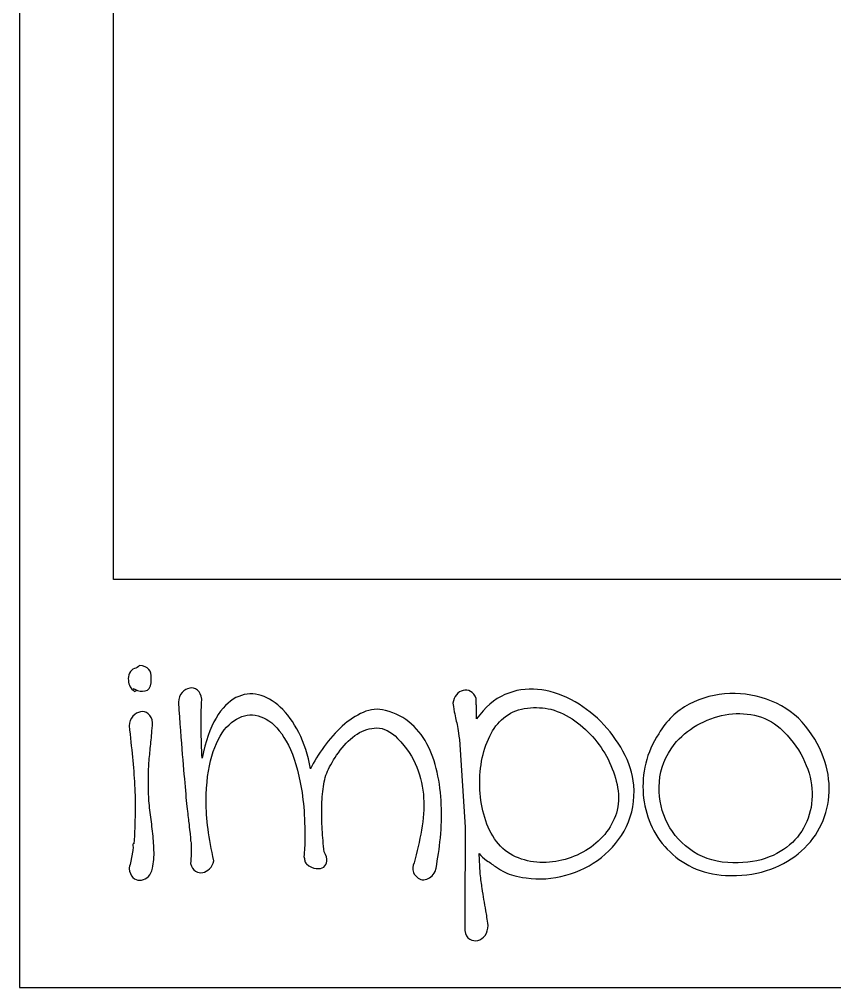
# Model space of a CAD drawing. Header units: centimetres. Extents: x -6.3 to 7.8, y -8 to 9.
# Drawn here: x -6.34 to 0.81, y -8.01 to 0.48 of the extents above; entities that cross this region are included whole.
import ezdxf

# ---------------------------------------------------------------- set-up
doc = ezdxf.new("R2010")
doc.units = ezdxf.units.CM
doc.header["$MEASUREMENT"] = 0
doc.layers.add('Camada 1', color=7, linetype='Continuous')

msp = doc.modelspace()

# ---------------------------------------------------------------- linework, layer by layer
at = {"layer": 'Camada 1'}
for points in [[(7.81831, -8.00632), (7.81831, -8.00632), (-6.34095, -8.00632), (-6.34095, -8.00632), (-6.34095, -8.00632), (-6.34095, -8.00632), (-6.34095, 8.96543), (-6.34095, 8.96543), (-6.34095, 8.96543), (-6.34095, 8.96543), (7.81831, 8.96543), (7.81831, 8.96543), (7.81831, 8.96543), (7.81831, 8.96543), (7.81831, -8.00632), (7.81831, -8.00632)], [(-5.51667, -4.43013), (-5.51667, -4.43013), (6.99392, -4.43013), (6.99392, -4.43013), (6.99392, -4.43013), (6.99392, -4.43013), (6.99392, 8.08043), (6.99392, 8.08043), (6.99392, 8.08043), (6.99392, 8.08043), (-5.51667, 8.08043), (-5.51667, 8.08043), (-5.51667, 8.08043), (-5.51667, 8.08043), (-5.51667, -4.43013), (-5.51667, -4.43013)]]:
    msp.add_open_spline(points, degree=3, knots=[0, 0, 0, 0, 0.2, 0.2, 0.2, 0.2, 0.4, 0.4, 0.4, 0.4, 0.6, 0.6, 0.6, 0.6, 1, 1, 1, 1], dxfattribs=at)
at = {"layer": 'Camada 1', "color": 7}
for points, knots in [([(-5.28675, -5.18313), (-5.24899, -5.18525), (-5.22177, -5.19681), (-5.20497, -5.21776), (-5.20497, -5.21776), (-5.1882, -5.23874), (-5.1819, -5.26287), (-5.18611, -5.2901), (-5.18611, -5.2901), (-5.18405, -5.29637), (-5.18349, -5.30375), (-5.18452, -5.31211), (-5.18452, -5.31211), (-5.1856, -5.3205), (-5.18611, -5.32785), (-5.18611, -5.33412), (-5.18611, -5.33412), (-5.19034, -5.37611), (-5.20762, -5.40019), (-5.23799, -5.40646), (-5.23799, -5.40646), (-5.26842, -5.41276), (-5.29832, -5.40754), (-5.32766, -5.39074), (-5.32766, -5.39074), (-5.32766, -5.39074), (-5.34338, -5.38444), (-5.34338, -5.38444), (-5.34338, -5.38444), (-5.3392, -5.38867), (-5.33396, -5.39127), (-5.32766, -5.3923), (-5.32766, -5.3923), (-5.32136, -5.39338), (-5.31718, -5.39704), (-5.31507, -5.40331), (-5.31507, -5.40331), (-5.31507, -5.40331), (-5.33079, -5.40961), (-5.33079, -5.40961), (-5.33079, -5.40961), (-5.36648, -5.38656), (-5.38426, -5.35508), (-5.38426, -5.31526), (-5.38426, -5.31526), (-5.38849, -5.29219), (-5.38534, -5.27017), (-5.37481, -5.24919), (-5.37481, -5.24919), (-5.36433, -5.22826), (-5.35018, -5.21514), (-5.33234, -5.20987), (-5.33234, -5.20987), (-5.31458, -5.2047), (-5.29934, -5.19573), (-5.28675, -5.18313)], [0, 0, 0, 0, 0.0666667, 0.0666667, 0.0666667, 0.0666667, 0.1333333, 0.1333333, 0.1333333, 0.1333333, 0.2, 0.2, 0.2, 0.2, 0.2666667, 0.2666667, 0.2666667, 0.2666667, 0.3333333, 0.3333333, 0.3333333, 0.3333333, 0.4, 0.4, 0.4, 0.4, 0.4666667, 0.4666667, 0.4666667, 0.4666667, 0.5333333, 0.5333333, 0.5333333, 0.5333333, 0.6, 0.6, 0.6, 0.6, 0.6666667, 0.6666667, 0.6666667, 0.6666667, 0.7333333, 0.7333333, 0.7333333, 0.7333333, 0.8, 0.8, 0.8, 0.8, 0.8666667, 0.8666667, 0.8666667, 0.8666667, 1, 1, 1, 1]), ([(-3.63212, -6.09227), (-3.6531, -6.1363), (-3.66781, -6.18718), (-3.67617, -6.24483), (-3.67617, -6.24483), (-3.68458, -6.30256), (-3.68929, -6.36281), (-3.69033, -6.42573), (-3.69033, -6.42573), (-3.69141, -6.48865), (-3.68983, -6.55313), (-3.68562, -6.61919), (-3.68562, -6.61919), (-3.68144, -6.68526), (-3.67617, -6.75082), (-3.66988, -6.8158), (-3.66988, -6.8158), (-3.65102, -6.84726), (-3.64265, -6.87454), (-3.64472, -6.89761), (-3.64472, -6.89761), (-3.64684, -6.92071), (-3.65628, -6.93799), (-3.67303, -6.94949), (-3.67303, -6.94949), (-3.68983, -6.96105), (-3.71184, -6.96523), (-3.7391, -6.96208), (-3.7391, -6.96208), (-3.76638, -6.95896), (-3.79469, -6.94589), (-3.82403, -6.92279), (-3.82403, -6.92279), (-3.83453, -6.91231), (-3.83977, -6.90183), (-3.83977, -6.89133), (-3.83977, -6.89133), (-3.83977, -6.88085), (-3.84189, -6.86932), (-3.84607, -6.85672), (-3.84607, -6.85672), (-3.84607, -6.84413), (-3.84504, -6.83579), (-3.84292, -6.83156), (-3.84292, -6.83156), (-3.83244, -6.61349), (-3.84086, -6.42529), (-3.86808, -6.26691), (-3.86808, -6.26691), (-3.89536, -6.10858), (-3.93364, -5.98015), (-3.98291, -5.88157), (-3.98291, -5.88157), (-4.0322, -5.78301), (-4.08882, -5.71224), (-4.15277, -5.66924), (-4.15277, -5.66924), (-4.21677, -5.62627), (-4.2807, -5.60947), (-4.34465, -5.61892), (-4.34465, -5.61892), (-4.40865, -5.62834), (-4.46842, -5.6635), (-4.52396, -5.7243), (-4.52396, -5.7243), (-4.57955, -5.78515), (-4.62305, -5.86953), (-4.65451, -5.97751), (-4.65451, -5.97751), (-4.68597, -6.08554), (-4.70224, -6.21659), (-4.70327, -6.37071), (-4.70327, -6.37071), (-4.70435, -6.52486), (-4.68179, -6.69945), (-4.63564, -6.89448), (-4.63564, -6.89448), (-4.64194, -6.92385), (-4.6545, -6.94748), (-4.6734, -6.96526), (-4.6734, -6.96526), (-4.69226, -6.98312), (-4.71221, -6.99413), (-4.73317, -6.99831), (-4.73317, -6.99831), (-4.75415, -7.00252), (-4.77513, -6.99831), (-4.79609, -6.98572), (-4.79609, -6.98572), (-4.81707, -6.97313), (-4.83178, -6.95109), (-4.84014, -6.91965), (-4.84014, -6.91965), (-4.83808, -6.89031), (-4.83649, -6.86044), (-4.83543, -6.82998), (-4.83543, -6.82998), (-4.8344, -6.79963), (-4.83384, -6.76865), (-4.83384, -6.73719), (-4.83384, -6.73719), (-4.83807, -6.72883), (-4.84014, -6.72253), (-4.84014, -6.7183), (-4.84014, -6.7183), (-4.84014, -6.70153), (-4.84122, -6.68528), (-4.84329, -6.66954), (-4.84329, -6.66954), (-4.84541, -6.6538), (-4.84803, -6.63075), (-4.85115, -6.60035), (-4.85115, -6.60035), (-4.8543, -6.56998), (-4.85901, -6.5301), (-4.86531, -6.48078), (-4.86531, -6.48078), (-4.87161, -6.43154), (-4.87843, -6.36442), (-4.88574, -6.27948), (-4.88574, -6.27948), (-4.89312, -6.19455), (-4.90201, -6.08917), (-4.91249, -5.96333), (-4.91249, -5.96333), (-4.92299, -5.83749), (-4.93453, -5.68446), (-4.9471, -5.50407), (-4.9471, -5.50407), (-4.94504, -5.47055), (-4.93403, -5.44274), (-4.91405, -5.42073), (-4.91405, -5.42073), (-4.89415, -5.39872), (-4.87214, -5.38565), (-4.84798, -5.38141), (-4.84798, -5.38141), (-4.82388, -5.37726), (-4.80133, -5.383), (-4.78035, -5.39871), (-4.78035, -5.39871), (-4.75939, -5.41445), (-4.74683, -5.44115), (-4.74259, -5.47891), (-4.74259, -5.47891), (-4.74682, -5.56699), (-4.74838, -5.65351), (-4.7473, -5.73844), (-4.7473, -5.73844), (-4.74627, -5.8234), (-4.74365, -5.90886), (-4.73944, -5.99482), (-4.73944, -5.99482), (-4.7101, -5.84803), (-4.66919, -5.73111), (-4.61675, -5.64406), (-4.61675, -5.64406), (-4.56436, -5.55706), (-4.50615, -5.4973), (-4.44215, -5.46478), (-4.44215, -5.46478), (-4.3782, -5.43226), (-4.31269, -5.42388), (-4.24554, -5.43962), (-4.24554, -5.43962), (-4.17844, -5.45534), (-4.11449, -5.4915), (-4.05366, -5.54815), (-4.05366, -5.54815), (-3.99286, -5.60477), (-3.93886, -5.67922), (-3.89166, -5.77148), (-3.89166, -5.77148), (-3.84448, -5.86377), (-3.81041, -5.96965), (-3.78942, -6.08919), (-3.78942, -6.08919), (-3.75796, -6.02627), (-3.71814, -5.96129), (-3.66988, -5.89417), (-3.66988, -5.89417), (-3.62167, -5.82707), (-3.56873, -5.7673), (-3.51102, -5.71486), (-3.51102, -5.71486), (-3.45337, -5.66247), (-3.39201, -5.62207), (-3.327, -5.59376), (-3.327, -5.59376), (-3.26202, -5.56545), (-3.19698, -5.55971), (-3.13195, -5.57648), (-3.13195, -5.57648), (-3.04181, -5.59958), (-2.96577, -5.63937), (-2.90388, -5.69602), (-2.90388, -5.69602), (-2.84205, -5.75264), (-2.7922, -5.81979), (-2.75447, -5.89734), (-2.75447, -5.89734), (-2.71671, -5.97494), (-2.68896, -6.0604), (-2.67113, -6.15369), (-2.67113, -6.15369), (-2.65332, -6.24701), (-2.64335, -6.34244), (-2.64126, -6.43994), (-2.64126, -6.43994), (-2.6392, -6.53747), (-2.64338, -6.6334), (-2.65383, -6.72775), (-2.65383, -6.72775), (-2.66436, -6.82213), (-2.67799, -6.90917), (-2.69473, -6.98884), (-2.69473, -6.98884), (-2.71783, -7.02866), (-2.74717, -7.05223), (-2.78281, -7.05964), (-2.78281, -7.05964), (-2.8185, -7.06694), (-2.85099, -7.05067), (-2.88034, -7.01085), (-2.88034, -7.01085), (-2.88034, -7.01085), (-2.8866, -6.99823), (-2.8866, -6.99823), (-2.8866, -6.99823), (-2.8971, -6.96677), (-2.89499, -6.93843), (-2.8803, -6.91327), (-2.8803, -6.91327), (-2.85514, -6.81683), (-2.83365, -6.72089), (-2.81579, -6.62546), (-2.81579, -6.62546), (-2.79801, -6.53005), (-2.79171, -6.43623), (-2.79693, -6.34389), (-2.79693, -6.34389), (-2.8022, -6.25166), (-2.82209, -6.16199), (-2.8567, -6.07494), (-2.8567, -6.07494), (-2.89131, -5.98794), (-2.94743, -5.90352), (-3.02498, -5.82173), (-3.02498, -5.82173), (-3.08583, -5.76093), (-3.14664, -5.7305), (-3.20744, -5.7305), (-3.20744, -5.7305), (-3.26829, -5.7305), (-3.32595, -5.74836), (-3.38045, -5.78397), (-3.38045, -5.78397), (-3.43501, -5.81966), (-3.48425, -5.86684), (-3.5283, -5.92552), (-3.5283, -5.92552), (-3.57238, -5.98427), (-3.60696, -6.03986), (-3.63212, -6.09227)], [0, 0, 0, 0, 0.0149254, 0.0149254, 0.0149254, 0.0149254, 0.0298507, 0.0298507, 0.0298507, 0.0298507, 0.0447761, 0.0447761, 0.0447761, 0.0447761, 0.0597015, 0.0597015, 0.0597015, 0.0597015, 0.0746269, 0.0746269, 0.0746269, 0.0746269, 0.0895522, 0.0895522, 0.0895522, 0.0895522, 0.1044776, 0.1044776, 0.1044776, 0.1044776, 0.119403, 0.119403, 0.119403, 0.119403, 0.1343284, 0.1343284, 0.1343284, 0.1343284, 0.1492537, 0.1492537, 0.1492537, 0.1492537, 0.1641791, 0.1641791, 0.1641791, 0.1641791, 0.1791045, 0.1791045, 0.1791045, 0.1791045, 0.1940299, 0.1940299, 0.1940299, 0.1940299, 0.2089552, 0.2089552, 0.2089552, 0.2089552, 0.2238806, 0.2238806, 0.2238806, 0.2238806, 0.238806, 0.238806, 0.238806, 0.238806, 0.2537313, 0.2537313, 0.2537313, 0.2537313, 0.2686567, 0.2686567, 0.2686567, 0.2686567, 0.2835821, 0.2835821, 0.2835821, 0.2835821, 0.2985075, 0.2985075, 0.2985075, 0.2985075, 0.3134328, 0.3134328, 0.3134328, 0.3134328, 0.3283582, 0.3283582, 0.3283582, 0.3283582, 0.3432836, 0.3432836, 0.3432836, 0.3432836, 0.358209, 0.358209, 0.358209, 0.358209, 0.3731343, 0.3731343, 0.3731343, 0.3731343, 0.3880597, 0.3880597, 0.3880597, 0.3880597, 0.4029851, 0.4029851, 0.4029851, 0.4029851, 0.4179104, 0.4179104, 0.4179104, 0.4179104, 0.4328358, 0.4328358, 0.4328358, 0.4328358, 0.4477612, 0.4477612, 0.4477612, 0.4477612, 0.4626866, 0.4626866, 0.4626866, 0.4626866, 0.4776119, 0.4776119, 0.4776119, 0.4776119, 0.4925373, 0.4925373, 0.4925373, 0.4925373, 0.5074627, 0.5074627, 0.5074627, 0.5074627, 0.5223881, 0.5223881, 0.5223881, 0.5223881, 0.5373134, 0.5373134, 0.5373134, 0.5373134, 0.5522388, 0.5522388, 0.5522388, 0.5522388, 0.5671642, 0.5671642, 0.5671642, 0.5671642, 0.5820896, 0.5820896, 0.5820896, 0.5820896, 0.5970149, 0.5970149, 0.5970149, 0.5970149, 0.6119403, 0.6119403, 0.6119403, 0.6119403, 0.6268657, 0.6268657, 0.6268657, 0.6268657, 0.641791, 0.641791, 0.641791, 0.641791, 0.6567164, 0.6567164, 0.6567164, 0.6567164, 0.6716418, 0.6716418, 0.6716418, 0.6716418, 0.6865672, 0.6865672, 0.6865672, 0.6865672, 0.7014925, 0.7014925, 0.7014925, 0.7014925, 0.7164179, 0.7164179, 0.7164179, 0.7164179, 0.7313433, 0.7313433, 0.7313433, 0.7313433, 0.7462687, 0.7462687, 0.7462687, 0.7462687, 0.761194, 0.761194, 0.761194, 0.761194, 0.7761194, 0.7761194, 0.7761194, 0.7761194, 0.7910448, 0.7910448, 0.7910448, 0.7910448, 0.8059701, 0.8059701, 0.8059701, 0.8059701, 0.8208955, 0.8208955, 0.8208955, 0.8208955, 0.8358209, 0.8358209, 0.8358209, 0.8358209, 0.8507463, 0.8507463, 0.8507463, 0.8507463, 0.8656716, 0.8656716, 0.8656716, 0.8656716, 0.880597, 0.880597, 0.880597, 0.880597, 0.8955224, 0.8955224, 0.8955224, 0.8955224, 0.9104478, 0.9104478, 0.9104478, 0.9104478, 0.9253731, 0.9253731, 0.9253731, 0.9253731, 0.9402985, 0.9402985, 0.9402985, 0.9402985, 0.9552239, 0.9552239, 0.9552239, 0.9552239, 0.9701493, 0.9701493, 0.9701493, 0.9701493, 1, 1, 1, 1]), ([(-2.48396, -5.83118), (-2.48819, -5.79136), (-2.49235, -5.75937), (-2.49655, -5.73524), (-2.49655, -5.73524), (-2.50078, -5.71116), (-2.50549, -5.6896), (-2.51071, -5.67073), (-2.51071, -5.67073), (-2.51598, -5.65184), (-2.52068, -5.63091), (-2.52487, -5.60781), (-2.52487, -5.60781), (-2.5291, -5.58476), (-2.53432, -5.55328), (-2.54061, -5.51346), (-2.54061, -5.51346), (-2.53643, -5.48412), (-2.52595, -5.45948), (-2.50915, -5.43954), (-2.50915, -5.43954), (-2.49238, -5.41962), (-2.47298, -5.40702), (-2.45094, -5.40178), (-2.45094, -5.40178), (-2.42893, -5.39657), (-2.40744, -5.39916), (-2.38643, -5.40964), (-2.38643, -5.40964), (-2.3655, -5.42014), (-2.3487, -5.44107), (-2.33611, -5.47256), (-2.33611, -5.47256), (-2.33611, -5.50193), (-2.33561, -5.52241), (-2.33452, -5.53389), (-2.33452, -5.53389), (-2.33349, -5.54545), (-2.33293, -5.5554), (-2.33293, -5.56379), (-2.33293, -5.56379), (-2.33293, -5.57218), (-2.33293, -5.58215), (-2.33293, -5.59366), (-2.33293, -5.59366), (-2.33293, -5.60522), (-2.33293, -5.62464), (-2.33293, -5.65184), (-2.33293, -5.65184), (-2.25956, -5.54913), (-2.17672, -5.4778), (-2.08441, -5.43795), (-2.08441, -5.43795), (-1.99215, -5.39813), (-1.89677, -5.38289), (-1.79816, -5.39231), (-1.79816, -5.39231), (-1.6996, -5.40176), (-1.60208, -5.43163), (-1.50561, -5.48198), (-1.50561, -5.48198), (-1.40917, -5.5323), (-1.32212, -5.59631), (-1.24452, -5.67388), (-1.24452, -5.67388), (-1.16697, -5.75148), (-1.10194, -5.83853), (-1.0495, -5.93497), (-1.0495, -5.93497), (-0.99711, -6.03144), (-0.96565, -6.12999), (-0.95512, -6.23067), (-0.95512, -6.23067), (-0.94464, -6.36489), (-0.96613, -6.48599), (-1.01963, -6.59397), (-1.01963, -6.59397), (-1.0731, -6.702), (-1.146, -6.79214), (-1.23826, -6.86451), (-1.23826, -6.86451), (-1.33057, -6.93685), (-1.43487, -6.98931), (-1.55126, -7.0218), (-1.55126, -7.0218), (-1.66765, -7.05429), (-1.78354, -7.06212), (-1.89884, -7.0454), (-1.89884, -7.0454), (-1.9408, -7.0391), (-1.97647, -7.03228), (-2.00578, -7.02495), (-2.00578, -7.02495), (-2.03518, -7.01759), (-2.06192, -7.00767), (-2.086, -6.99508), (-2.086, -6.99508), (-2.11013, -6.98249), (-2.13426, -6.96785), (-2.15834, -6.95103), (-2.15834, -6.95103), (-2.18247, -6.93428), (-2.21134, -6.91436), (-2.24486, -6.89126), (-2.24486, -6.89126), (-2.27002, -6.8724), (-2.29206, -6.85247), (-2.31093, -6.83149), (-2.31093, -6.83149), (-2.31093, -6.83149), (-2.30148, -7.00135), (-2.30148, -7.00135), (-2.30148, -7.00135), (-2.30148, -7.00135), (-2.30148, -7.00765), (-2.30148, -7.00765), (-2.30148, -7.00765), (-2.29518, -7.05797), (-2.28944, -7.10044), (-2.28418, -7.13502), (-2.28418, -7.13502), (-2.27897, -7.16965), (-2.2737, -7.20267), (-2.26846, -7.23411), (-2.26846, -7.23411), (-2.26325, -7.26557), (-2.25743, -7.29862), (-2.25116, -7.3332), (-2.25116, -7.3332), (-2.24486, -7.36783), (-2.23857, -7.41027), (-2.2323, -7.4606), (-2.2323, -7.4606), (-2.2323, -7.49624), (-2.24124, -7.52558), (-2.25905, -7.54868), (-2.25905, -7.54868), (-2.27688, -7.57173), (-2.29789, -7.58644), (-2.32197, -7.59271), (-2.32197, -7.59271), (-2.3461, -7.59901), (-2.3697, -7.59533), (-2.39275, -7.5817), (-2.39275, -7.5817), (-2.41587, -7.56802), (-2.43051, -7.54238), (-2.4368, -7.50465), (-2.4368, -7.50465), (-2.4368, -7.41657), (-2.4368, -7.33635), (-2.4368, -7.26398), (-2.4368, -7.26398), (-2.4368, -7.19161), (-2.4363, -7.12087), (-2.43524, -7.05165), (-2.43524, -7.05165), (-2.43421, -6.98246), (-2.43365, -6.91169), (-2.43365, -6.83932), (-2.43365, -6.83932), (-2.43365, -6.76698), (-2.43365, -6.68676), (-2.43365, -6.59868), (-2.43365, -6.59868), (-2.43365, -6.59868), (-2.48396, -5.83118), (-2.48396, -5.83118)], [0, 0, 0, 0, 0.0232558, 0.0232558, 0.0232558, 0.0232558, 0.0465116, 0.0465116, 0.0465116, 0.0465116, 0.0697674, 0.0697674, 0.0697674, 0.0697674, 0.0930233, 0.0930233, 0.0930233, 0.0930233, 0.1162791, 0.1162791, 0.1162791, 0.1162791, 0.1395349, 0.1395349, 0.1395349, 0.1395349, 0.1627907, 0.1627907, 0.1627907, 0.1627907, 0.1860465, 0.1860465, 0.1860465, 0.1860465, 0.2093023, 0.2093023, 0.2093023, 0.2093023, 0.2325581, 0.2325581, 0.2325581, 0.2325581, 0.255814, 0.255814, 0.255814, 0.255814, 0.2790698, 0.2790698, 0.2790698, 0.2790698, 0.3023256, 0.3023256, 0.3023256, 0.3023256, 0.3255814, 0.3255814, 0.3255814, 0.3255814, 0.3488372, 0.3488372, 0.3488372, 0.3488372, 0.372093, 0.372093, 0.372093, 0.372093, 0.3953488, 0.3953488, 0.3953488, 0.3953488, 0.4186047, 0.4186047, 0.4186047, 0.4186047, 0.4418605, 0.4418605, 0.4418605, 0.4418605, 0.4651163, 0.4651163, 0.4651163, 0.4651163, 0.4883721, 0.4883721, 0.4883721, 0.4883721, 0.5116279, 0.5116279, 0.5116279, 0.5116279, 0.5348837, 0.5348837, 0.5348837, 0.5348837, 0.5581395, 0.5581395, 0.5581395, 0.5581395, 0.5813953, 0.5813953, 0.5813953, 0.5813953, 0.6046512, 0.6046512, 0.6046512, 0.6046512, 0.627907, 0.627907, 0.627907, 0.627907, 0.6511628, 0.6511628, 0.6511628, 0.6511628, 0.6744186, 0.6744186, 0.6744186, 0.6744186, 0.6976744, 0.6976744, 0.6976744, 0.6976744, 0.7209302, 0.7209302, 0.7209302, 0.7209302, 0.744186, 0.744186, 0.744186, 0.744186, 0.7674419, 0.7674419, 0.7674419, 0.7674419, 0.7906977, 0.7906977, 0.7906977, 0.7906977, 0.8139535, 0.8139535, 0.8139535, 0.8139535, 0.8372093, 0.8372093, 0.8372093, 0.8372093, 0.8604651, 0.8604651, 0.8604651, 0.8604651, 0.8837209, 0.8837209, 0.8837209, 0.8837209, 0.9069767, 0.9069767, 0.9069767, 0.9069767, 0.9302326, 0.9302326, 0.9302326, 0.9302326, 0.9534884, 0.9534884, 0.9534884, 0.9534884, 1, 1, 1, 1]), ([(-0.73499, -5.78083), (-0.67001, -5.66759), (-0.5814, -5.58163), (-0.46919, -5.52289), (-0.46919, -5.52289), (-0.35703, -5.46421), (-0.23853, -5.43275), (-0.11372, -5.42851), (-0.11372, -5.42851), (0.01103, -5.42436), (0.13322, -5.44637), (0.25275, -5.49458), (0.25275, -5.49458), (0.37232, -5.54284), (0.47188, -5.61624), (0.5516, -5.71477), (0.5516, -5.71477), (0.63129, -5.81544), (0.68736, -5.91821), (0.7199, -6.02304), (0.7199, -6.02304), (0.75239, -6.12795), (0.76443, -6.22965), (0.75607, -6.32818), (0.75607, -6.32818), (0.74766, -6.42679), (0.72038, -6.51955), (0.67426, -6.60655), (0.67426, -6.60655), (0.62812, -6.6936), (0.56573, -6.76911), (0.48709, -6.83306), (0.48709, -6.83306), (0.40846, -6.89706), (0.31511, -6.9463), (0.20713, -6.98091), (0.20713, -6.98091), (0.0991, -7.01552), (-0.01991, -7.02967), (-0.1499, -7.02335), (-0.1499, -7.02335), (-0.25684, -7.01708), (-0.35334, -6.99348), (-0.4393, -6.95257), (-0.4393, -6.95257), (-0.52532, -6.91169), (-0.59924, -6.85875), (-0.66107, -6.79371), (-0.66107, -6.79371), (-0.72296, -6.72873), (-0.77172, -6.6548), (-0.80736, -6.57194), (-0.80736, -6.57194), (-0.84305, -6.48913), (-0.86451, -6.40263), (-0.87184, -6.31241), (-0.87184, -6.31241), (-0.87922, -6.22227), (-0.87184, -6.13154), (-0.84983, -6.04031), (-0.84983, -6.04031), (-0.82778, -5.94913), (-0.78954, -5.86261), (-0.73499, -5.78083)], [0, 0, 0, 0, 0.0588235, 0.0588235, 0.0588235, 0.0588235, 0.1176471, 0.1176471, 0.1176471, 0.1176471, 0.1764706, 0.1764706, 0.1764706, 0.1764706, 0.2352941, 0.2352941, 0.2352941, 0.2352941, 0.2941176, 0.2941176, 0.2941176, 0.2941176, 0.3529412, 0.3529412, 0.3529412, 0.3529412, 0.4117647, 0.4117647, 0.4117647, 0.4117647, 0.4705882, 0.4705882, 0.4705882, 0.4705882, 0.5294118, 0.5294118, 0.5294118, 0.5294118, 0.5882353, 0.5882353, 0.5882353, 0.5882353, 0.6470588, 0.6470588, 0.6470588, 0.6470588, 0.7058824, 0.7058824, 0.7058824, 0.7058824, 0.7647059, 0.7647059, 0.7647059, 0.7647059, 0.8235294, 0.8235294, 0.8235294, 0.8235294, 0.8823529, 0.8823529, 0.8823529, 0.8823529, 1, 1, 1, 1]), ([(-5.37797, -5.71164), (-5.37591, -5.67809), (-5.3649, -5.65031), (-5.34492, -5.62827), (-5.34492, -5.62827), (-5.32502, -5.60626), (-5.30301, -5.59319), (-5.27885, -5.58895), (-5.27885, -5.58895), (-5.25477, -5.5848), (-5.2322, -5.59054), (-5.21122, -5.60625), (-5.21122, -5.60625), (-5.19026, -5.62199), (-5.1777, -5.64872), (-5.17346, -5.68647), (-5.17346, -5.68647), (-5.17769, -5.74939), (-5.1824, -5.80551), (-5.18762, -5.85475), (-5.18762, -5.85475), (-5.19289, -5.90404), (-5.19759, -5.95228), (-5.20178, -5.99945), (-5.20178, -5.99945), (-5.20601, -6.04663), (-5.20861, -6.09491), (-5.20964, -6.14418), (-5.20964, -6.14418), (-5.21072, -6.19347), (-5.2102, -6.24954), (-5.20805, -6.31246), (-5.20805, -6.31246), (-5.20599, -6.36278), (-5.20128, -6.41578), (-5.19389, -6.47132), (-5.19389, -6.47132), (-5.18656, -6.52694), (-5.17973, -6.58197), (-5.17344, -6.63647), (-5.17344, -6.63647), (-5.16714, -6.69103), (-5.16296, -6.74609), (-5.16085, -6.8016), (-5.16085, -6.8016), (-5.15879, -6.85722), (-5.16297, -6.91016), (-5.17344, -6.96048), (-5.17344, -6.96048), (-5.17974, -6.98985), (-5.19183, -7.0134), (-5.20961, -7.03126), (-5.20961, -7.03126), (-5.22744, -7.04904), (-5.24737, -7.06007), (-5.26938, -7.06428), (-5.26938, -7.06428), (-5.29142, -7.06846), (-5.31237, -7.06428), (-5.3323, -7.05169), (-5.3323, -7.05169), (-5.35225, -7.0391), (-5.3664, -7.01708), (-5.37477, -6.98565), (-5.37477, -6.98565), (-5.37477, -6.97729), (-5.37585, -6.97202), (-5.37792, -6.96991), (-5.37792, -6.96991), (-5.37792, -6.95314), (-5.37374, -6.93427), (-5.36533, -6.91326), (-5.36533, -6.91326), (-5.36533, -6.91326), (-5.34647, -6.80317), (-5.34647, -6.80317), (-5.34647, -6.80317), (-5.34441, -6.79269), (-5.34385, -6.77909), (-5.34488, -6.76229), (-5.34488, -6.76229), (-5.34596, -6.74552), (-5.34329, -6.74025), (-5.33702, -6.74655), (-5.33702, -6.74655), (-5.33072, -6.65011), (-5.3271, -6.55991), (-5.32601, -6.47601), (-5.32601, -6.47601), (-5.32498, -6.39214), (-5.32657, -6.31035), (-5.33072, -6.23066), (-5.33072, -6.23066), (-5.33495, -6.15097), (-5.34125, -6.06918), (-5.34958, -5.98529), (-5.34958, -5.98529), (-5.35808, -5.90145), (-5.3675, -5.81025), (-5.37797, -5.71164)], [0, 0, 0, 0, 0.0384615, 0.0384615, 0.0384615, 0.0384615, 0.0769231, 0.0769231, 0.0769231, 0.0769231, 0.1153846, 0.1153846, 0.1153846, 0.1153846, 0.1538462, 0.1538462, 0.1538462, 0.1538462, 0.1923077, 0.1923077, 0.1923077, 0.1923077, 0.2307692, 0.2307692, 0.2307692, 0.2307692, 0.2692308, 0.2692308, 0.2692308, 0.2692308, 0.3076923, 0.3076923, 0.3076923, 0.3076923, 0.3461538, 0.3461538, 0.3461538, 0.3461538, 0.3846154, 0.3846154, 0.3846154, 0.3846154, 0.4230769, 0.4230769, 0.4230769, 0.4230769, 0.4615385, 0.4615385, 0.4615385, 0.4615385, 0.5, 0.5, 0.5, 0.5, 0.5384615, 0.5384615, 0.5384615, 0.5384615, 0.5769231, 0.5769231, 0.5769231, 0.5769231, 0.6153846, 0.6153846, 0.6153846, 0.6153846, 0.6538462, 0.6538462, 0.6538462, 0.6538462, 0.6923077, 0.6923077, 0.6923077, 0.6923077, 0.7307692, 0.7307692, 0.7307692, 0.7307692, 0.7692308, 0.7692308, 0.7692308, 0.7692308, 0.8076923, 0.8076923, 0.8076923, 0.8076923, 0.8461538, 0.8461538, 0.8461538, 0.8461538, 0.8846154, 0.8846154, 0.8846154, 0.8846154, 0.9230769, 0.9230769, 0.9230769, 0.9230769, 1, 1, 1, 1]), ([(-2.07814, -5.62983), (-2.12846, -5.66552), (-2.17093, -5.71529), (-2.20554, -5.77924), (-2.20554, -5.77924), (-2.24015, -5.84324), (-2.26584, -5.9145), (-2.28261, -5.99316), (-2.28261, -5.99316), (-2.29941, -6.07179), (-2.30674, -6.15413), (-2.30465, -6.2401), (-2.30465, -6.2401), (-2.30259, -6.32612), (-2.29102, -6.40838), (-2.27004, -6.48704), (-2.27004, -6.48704), (-2.24911, -6.56567), (-2.21765, -6.63701), (-2.17569, -6.70096), (-2.17569, -6.70096), (-2.13375, -6.76494), (-2.08028, -6.8137), (-2.01527, -6.84722), (-2.01527, -6.84722), (-1.95029, -6.8808), (-1.88054, -6.90069), (-1.80606, -6.90699), (-1.80606, -6.90699), (-1.73163, -6.91326), (-1.65773, -6.90755), (-1.58429, -6.88969), (-1.58429, -6.88969), (-1.51092, -6.87191), (-1.44171, -6.8436), (-1.37667, -6.80476), (-1.37667, -6.80476), (-1.31169, -6.76597), (-1.2561, -6.7188), (-1.20996, -6.66321), (-1.20996, -6.66321), (-1.16384, -6.60765), (-1.12974, -6.54523), (-1.10772, -6.47604), (-1.10772, -6.47604), (-1.08571, -6.40682), (-1.08206, -6.3324), (-1.09671, -6.25271), (-1.09671, -6.25271), (-1.1093, -6.17934), (-1.13288, -6.10595), (-1.16749, -6.03252), (-1.16749, -6.03252), (-1.2021, -5.95915), (-1.24509, -5.8915), (-1.29647, -5.82961), (-1.29647, -5.82961), (-1.34788, -5.76778), (-1.40609, -5.71375), (-1.47107, -5.66761), (-1.47107, -5.66761), (-1.5361, -5.62152), (-1.60633, -5.58794), (-1.68181, -5.56694), (-1.68181, -5.56694), (-1.74684, -5.55228), (-1.8155, -5.54863), (-1.88787, -5.55593), (-1.88787, -5.55593), (-1.96019, -5.56329), (-2.02364, -5.58792), (-2.07814, -5.62983)], [0, 0, 0, 0, 0.0526316, 0.0526316, 0.0526316, 0.0526316, 0.1052632, 0.1052632, 0.1052632, 0.1052632, 0.1578947, 0.1578947, 0.1578947, 0.1578947, 0.2105263, 0.2105263, 0.2105263, 0.2105263, 0.2631579, 0.2631579, 0.2631579, 0.2631579, 0.3157895, 0.3157895, 0.3157895, 0.3157895, 0.3684211, 0.3684211, 0.3684211, 0.3684211, 0.4210526, 0.4210526, 0.4210526, 0.4210526, 0.4736842, 0.4736842, 0.4736842, 0.4736842, 0.5263158, 0.5263158, 0.5263158, 0.5263158, 0.5789474, 0.5789474, 0.5789474, 0.5789474, 0.6315789, 0.6315789, 0.6315789, 0.6315789, 0.6842105, 0.6842105, 0.6842105, 0.6842105, 0.7368421, 0.7368421, 0.7368421, 0.7368421, 0.7894737, 0.7894737, 0.7894737, 0.7894737, 0.8421053, 0.8421053, 0.8421053, 0.8421053, 0.8947368, 0.8947368, 0.8947368, 0.8947368, 1, 1, 1, 1]), ([(0.32824, -5.73365), (0.26323, -5.67494), (0.18828, -5.63668), (0.10332, -5.61882), (0.10332, -5.61882), (0.01839, -5.60101), (-0.06707, -5.59996), (-0.15303, -5.61567), (-0.15303, -5.61567), (-0.23905, -5.63141), (-0.32186, -5.66184), (-0.40153, -5.7069), (-0.40153, -5.7069), (-0.48125, -5.75201), (-0.54732, -5.8081), (-0.5997, -5.87518), (-0.5997, -5.87518), (-0.67733, -5.97585), (-0.72083, -6.08492), (-0.73025, -6.20234), (-0.73025, -6.20234), (-0.7397, -6.31979), (-0.72189, -6.42935), (-0.67678, -6.53106), (-0.67678, -6.53106), (-0.63169, -6.63282), (-0.56195, -6.71931), (-0.4676, -6.79059), (-0.4676, -6.79059), (-0.37322, -6.86192), (-0.26107, -6.90177), (-0.131, -6.91016), (-0.131, -6.91016), (-0.00728, -6.91855), (0.10228, -6.90651), (0.19772, -6.87399), (0.19772, -6.87399), (0.2931, -6.84147), (0.37232, -6.79485), (0.43524, -6.734), (0.43524, -6.734), (0.49816, -6.6732), (0.54425, -6.60189), (0.57362, -6.52008), (0.57362, -6.52008), (0.60296, -6.4383), (0.61397, -6.35233), (0.60667, -6.26214), (0.60667, -6.26214), (0.59929, -6.172), (0.57257, -6.08127), (0.52645, -5.99004), (0.52645, -5.99004), (0.48027, -5.89878), (0.41421, -5.81337), (0.32824, -5.73365)], [0, 0, 0, 0, 0.0666667, 0.0666667, 0.0666667, 0.0666667, 0.1333333, 0.1333333, 0.1333333, 0.1333333, 0.2, 0.2, 0.2, 0.2, 0.2666667, 0.2666667, 0.2666667, 0.2666667, 0.3333333, 0.3333333, 0.3333333, 0.3333333, 0.4, 0.4, 0.4, 0.4, 0.4666667, 0.4666667, 0.4666667, 0.4666667, 0.5333333, 0.5333333, 0.5333333, 0.5333333, 0.6, 0.6, 0.6, 0.6, 0.6666667, 0.6666667, 0.6666667, 0.6666667, 0.7333333, 0.7333333, 0.7333333, 0.7333333, 0.8, 0.8, 0.8, 0.8, 0.8666667, 0.8666667, 0.8666667, 0.8666667, 1, 1, 1, 1])]:
    msp.add_open_spline(points, degree=3, knots=knots, dxfattribs=at)

doc.saveas('drawing.dxf')
